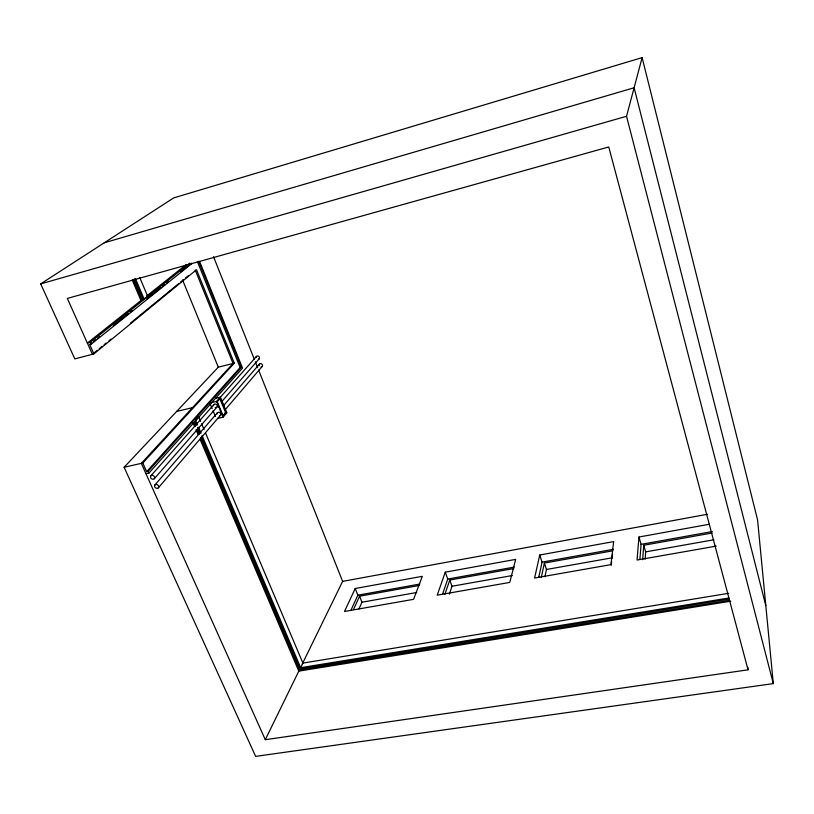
<?xml version="1.0" encoding="UTF-8"?>
<svg xmlns="http://www.w3.org/2000/svg" width="814" height="814" viewBox="0 0 814 814"><rect width="100%" height="100%" fill="white"/><g stroke="black" fill="none" stroke-linecap="round" stroke-linejoin="round"><path stroke-width="1.22" d="M645.136 559.157L645.644 551.882L643.721 545.268L712.087 533.017M642.653 559.717L643.721 545.268M639.916 559.198L641.076 544.342L638.939 537.026L709.259 524.267M638.939 537.026L637.057 560.032L716.198 546.123M611.243 565.242L611.67 561.629M612.097 558.007L612.525 554.395M544.942 576.76L546.459 569.474L544.373 563.074L612.952 550.783M541.279 577.523L544.373 563.074M538.817 576.984L542.053 562.118L539.733 555.016L613.654 541.605L610.927 564.631L534.605 578.052L539.733 555.016M773.3 683.607L626.536 116.27L642.124 57.621L173.667 197.914L40.7 283.893L74.817 358.903L93.905 353.897L196.51 269.719L234.31 363.176L142.806 463.024L124.125 467.277L255.637 756.379L773.3 683.607L757.58 519.932L642.124 57.621M449.379 594.118L452.004 586.243L449.766 580.026L513.848 568.538M444.851 594.464L449.766 580.026M442.572 594.128L447.751 579.049L445.268 572.161L515.659 559.391L509.768 582.417L437.199 595.176L445.268 572.161M358.933 608.953L361.955 602.218L359.574 596.184L419.363 585.47M353.479 609.564L359.574 596.184M350.844 610.449L357.845 595.187L355.209 588.502L422.324 576.322L413.573 599.328L344.495 611.477L355.209 588.502M747.873 667.307L748.046 669.82L265.303 739.702L298.931 670.848M302.238 664.071L342.633 581.369L258.618 370.085M729.303 600.356L299.399 670.075L300.04 668.752L201.445 436.782M728.968 597.985L300.651 667.694L302.9 663.095L205.566 433.099M225.631 412.576L222.558 416.198L226.241 412.433L220.36 398.229L219.76 398.372L225.631 412.576L226.241 412.433M217.491 418.457L223.158 417.124L226.821 412.81L220.36 397.171L215.842 398.25M158.333 487.851A2.239 1.801 36.1 0 0 156.848 484.534A2.239 1.801 36.1 0 0 154.721 486.823A2.239 1.801 36.1 0 0 158.333 487.851L220.36 415.344M224.857 410.083L262.169 366.473M154.935 484.961L217.389 412.749M223.555 405.626L259.473 364.082M154.263 478.754A2.239 1.811 36.6 0 0 152.778 475.417A2.239 1.811 36.6 0 0 150.651 477.726A2.239 1.811 36.6 0 0 154.263 478.754L216.931 407.102M221.489 401.892L259.147 358.842M210.938 402.747L216.626 401.383L220.36 397.171M150.865 475.844L213.95 404.497M220.228 397.405L256.451 356.44M216.626 401.923L218.976 399.257M220.36 398.229L217.236 401.77L223.158 416.056M145.991 473.748L148.931 473.087L242.531 368.091L199.613 261.467M142.806 463.024L146.683 471.682L240.12 367.531L241.382 367.226L198.687 261.223M146.683 471.682L148.158 471.357L241.382 367.226M124.125 467.277L218.315 367.165L234.31 363.176M97.293 350.285L92.399 354.293L67.328 298.423L608.76 146.958L748.046 669.82M99.257 348.677L102.188 346.276M104.151 344.668L106.105 343.07M109.045 340.659L111.009 339.051M130.413 323.158L169.76 290.934M170.157 290.608L178.836 283.496M180.759 281.919L183.649 279.548M185.582 277.971L188.472 275.6M93.905 353.897L89.713 344.546L91.229 344.149L191.819 263.614M89.713 344.546L91.697 342.969M93.671 341.392L95.645 339.814M97.619 338.227L99.603 336.65M113.431 325.59L128.256 313.736M130.24 312.159L132.214 310.582M147.039 298.728L160.877 287.668M162.851 286.09L164.825 284.513M166.799 282.936L168.783 281.349M180.637 271.876L191.514 263.187M132.194 279.924L140.964 300.529L142.043 300.234L147.68 296.306L139.764 277.584M142.796 299.074L87.363 343.07L90.385 342.277L189.774 263.115M146.703 295.97L186.264 264.57M104.212 242.826L634.116 87.759L765.811 605.647M40.7 283.893L626.536 116.27M176.658 411.446L192.501 407.651M224.572 413.339L226.821 412.81M342.633 581.369L707.366 514.285M357.845 595.187L419.892 584.045M447.751 579.049L514.326 567.093M542.053 562.118L613.329 549.318M641.076 544.342L712.382 531.542M361.955 602.218L416.676 592.511M452.004 586.243L512.291 575.539M546.459 569.474L612.433 557.773M645.644 551.882L713.888 539.763M302.9 663.095L728.672 593.314M300.04 668.752L729.202 599.012M730.819 601.18L298.789 671.133L200.02 439.194M90.385 342.277L91.229 344.149M148.158 471.357L148.931 473.087M265.303 739.702L141.331 463.359L233.048 363.492L195.218 270.075M134.32 278.856L143.06 299.42M195.004 421.632L196.489 425.132M197.487 427.462L199.959 433.282M133.272 279.64L142.043 300.234M194.119 422.629L195.604 426.129M197.1 429.629L199.084 434.3M200.57 437.8L299.399 670.075M193.071 422.873L194.556 426.373M196.042 429.873L198.026 434.534M200.631 421.418L198.657 416.748L195.564 420.217L197.548 424.888M201.618 423.758L204.09 429.599M135.409 278.571L144.139 299.125M198.535 427.218L201.017 433.058M202.004 435.388L300.651 667.694M209.798 403.022L212.149 408.628M213.085 410.877L215.425 416.483M216.626 401.383L223.158 417.124M217.531 404.11L218.905 407.407M220.268 410.704L222.1 415.099M182.621 280.128L218.315 367.165M197.405 261.589L240.12 367.531M213.553 256.776L254.385 359.462M255.331 361.823L257.672 367.724M256.095 357.6A1.801 1.557 39.2 0 1 257.438 355.983A1.801 1.557 39.2 0 1 259.432 357.387A1.801 1.557 39.2 0 1 258.435 359.259M259.239 365.669A1.801 1.557 38.6 0 1 260.327 363.634A1.801 1.557 38.6 0 1 262.495 365.171A1.801 1.557 38.6 0 1 261.029 366.931M213.594 405.748A1.984 1.669 38 0 1 215.354 404.019A1.984 1.669 38 0 1 217.307 406.166A1.984 1.669 38 0 1 215.211 407.519M217.033 413.99A1.974 1.659 37.4 0 1 218.457 412.26A1.974 1.659 37.4 0 1 220.655 413.787A1.974 1.659 37.4 0 1 219.597 415.781"/></g></svg>
